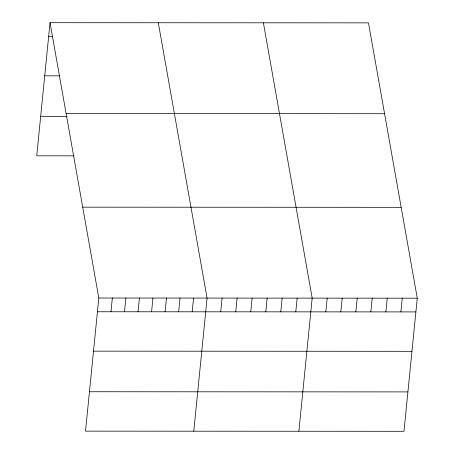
<?xml version="1.0" encoding="UTF-8"?>
<svg xmlns="http://www.w3.org/2000/svg" width="454" height="454" viewBox="0 0 454 454"><rect width="100%" height="100%" fill="white"/><g stroke="black" fill="none" stroke-linecap="round" stroke-linejoin="round"><path stroke-width="0.68" d="M50.019 22.7L98.807 298.023L85.522 431.141L403.981 431.3L417.266 298.182L368.478 22.859L50.019 22.7L36.734 155.818L73.957 155.836M110.969 311.762L112.342 298.028M124.504 311.767L125.877 298.034M138.039 311.779L139.412 298.04M151.574 311.784L152.947 298.051M165.108 311.79L166.482 298.057M178.643 311.796L180.017 298.062M192.178 311.802L193.552 298.068M193.796 431.192L207.081 298.074L158.298 22.757M220.723 311.819L222.097 298.085M235.739 311.824L237.107 298.091M250.75 311.836L252.123 298.096M265.766 311.841L267.134 298.108M280.776 311.847L282.15 298.113M295.792 311.858L297.16 298.119M298.885 431.249L312.176 298.13L263.388 22.808M325.819 311.87L327.186 298.136M340.829 311.881L342.202 298.142M355.84 311.887L357.213 298.153M370.856 311.892L372.229 298.159M385.866 311.904L387.239 298.164M400.882 311.909L402.25 298.176M48.652 36.434L52.709 36.439M44.719 75.829L59.605 75.841M66.119 113.557L384.578 113.716M40.667 116.423L67.061 116.434M82.707 207.166L401.166 207.325M98.807 298.023L417.266 298.182M97.44 311.756L415.892 311.915M93.507 351.152L411.96 351.311M89.455 391.745L407.908 391.904"/></g></svg>
